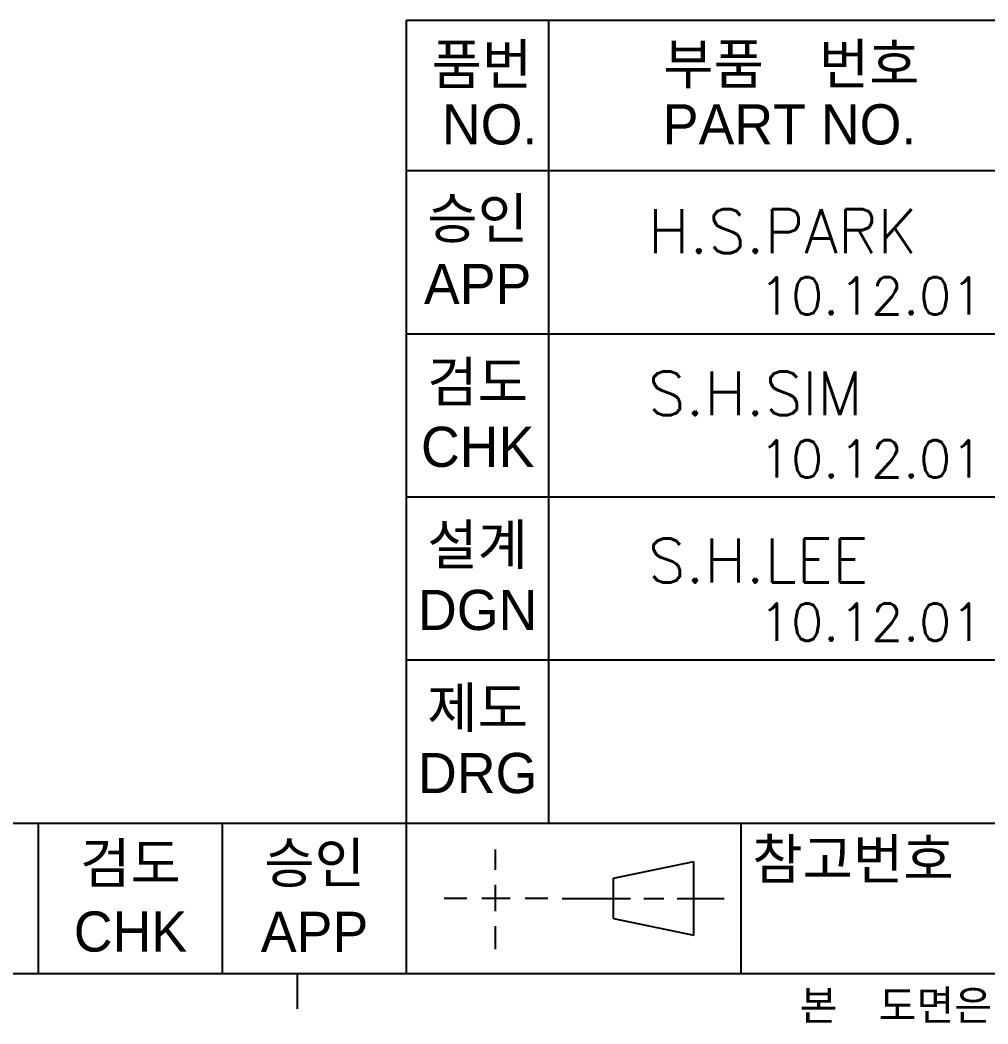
# Model space of a CAD drawing. Header units: millimetres. Extents: x 1599 to 2158, y -510 to -79.
# Drawn here: x 1928.9 to 1986.7, y -500.8 to -440.8 of the extents above; entities that cross this region are included whole.
import ezdxf

# ---------------------------------------------------------------- set-up
doc = ezdxf.new("R2010")
doc.units = ezdxf.units.MM
doc.styles.add('ROMANS', font='txt', dxfattribs={"height": 0.2})
doc.styles.get("Standard").update_dxf_attribs({"font": 'txt.shx', "bigfont": 'whgtxt.shx'})

msp = doc.modelspace()

# ---------------------------------------------------------------- linework, layer by layer
at = {"color": 5, "linetype": 'Continuous'}
for p, q in [((1951.988, -497.798), (1951.988, -440.798)), ((1951.988, -440.798), (2130.488, -440.798)), ((1951.988, -449.798), (2130.488, -449.798)), ((1789.488, -488.798), (1951.988, -488.798)), ((1612.088, -497.798), (2145.488, -497.798))]:
    msp.add_line(p, q, dxfattribs=at)
at = {"color": 6, "linetype": 'Continuous'}
for p, q in [((1960.488, -488.798), (1960.488, -440.798)), ((1951.988, -459.548), (2014.988, -459.548)), ((1951.988, -469.298), (2014.988, -469.298)), ((1951.988, -479.048), (1989.988, -479.048)), ((1929.988, -497.798), (1929.988, -488.798)), ((1940.988, -497.798), (1940.988, -488.798)), ((1951.988, -488.798), (2014.988, -488.798)), ((1971.988, -497.798), (1971.988, -488.798)), ((1957.313, -491.594), (1957.313, -490.38)), ((1964.356, -492.098), (1969.156, -491.098)), ((1969.156, -495.498), (1969.156, -491.098)), ((1957.313, -494.063), (1957.313, -492.494)), ((1964.356, -494.498), (1964.356, -492.098)), ((1954.233, -493.292), (1955.583, -493.292)), ((1956.483, -493.292), (1958.182, -493.292)), ((1959.082, -493.292), (1960.432, -493.292)), ((1961.294, -493.298), (1965.365, -493.298)), ((1966.165, -493.298), (1967.365, -493.298)), ((1968.165, -493.298), (1970.976, -493.298)), ((1957.313, -496.343), (1957.313, -494.963)), ((1964.356, -494.498), (1969.156, -495.498)), ((1945.463, -499.902), (1945.463, -497.798))]:
    msp.add_line(p, q, dxfattribs=at)
for radius in [2.475, 1.35]:
    msp.add_arc((1957.313, -493.292), radius, 0, 0, dxfattribs=at)

# ---------------------------------------------------------------- texts
at = {"color": 7, "linetype": 'Continuous'}
for s, height, p in [('H.S.PARK', 2.625, (1966.417, -454.723)), ('10.12.01', 2.2313, (1973.06, -458.397)), ('S.H.SIM', 2.625, (1966.417, -464.421)), ('10.12.01', 2.2313, (1973.06, -468.147)), ('S.H.LEE', 2.625, (1966.417, -474.421)), ('10.12.01', 2.2313, (1973.06, -477.897))]:
    msp.add_text(s, height=height, dxfattribs=at).set_placement(p)
at = {"color": 4, "char_height": 2.4, "attachment_point": 5, "style": 'ROMANS'}
for s, insert in [('{\\fﾱﾼﾸﾲￃﾼ|b0|i0|c129|p49;품번 }', (1956.488, -443.548)), ('{\\fﾱﾼﾸﾲￃﾼ|b0|i0|c129|p49;부품\u3000번호 }', (1974.988, -443.548)), ('{\\fﾱﾼﾸﾲￃﾼ|b0|i0|c129|p49;NO. }', (1956.955, -447.048)), ('{\\fﾱﾼﾸﾲￃﾼ|b0|i0|c129|p49; PART NO. }', (1974.432, -447.048)), ('{\\fﾱﾼﾸﾲￃﾼ|b0|i0|c129|p49;승인 }', (1956.238, -452.773)), ('{\\fﾱﾼﾸﾲￃﾼ|b0|i0|c129|p49;APP }', (1956.238, -456.573)), ('{\\fﾱﾼﾸﾲￃﾼ|b0|i0|c129|p49;검도 }', (1956.238, -462.523)), ('{\\fﾱﾼﾸﾲￃﾼ|b0|i0|c129|p49;CHK }', (1956.238, -466.323)), ('{\\fﾱﾼﾸﾲￃﾼ|b0|i0|c129|p49;설계 }', (1956.238, -472.273)), ('{\\fﾱﾼﾸﾲￃﾼ|b0|i0|c129|p49;DGN }', (1956.238, -476.073)), ('{\\fﾱﾼﾸﾲￃﾼ|b0|i0|c129|p49;제도 }', (1956.238, -482.023)), ('{\\fﾱﾼﾸﾲￃﾼ|b0|i0|c129|p49;DRG }', (1956.238, -485.823)), ('{\\fﾱﾼﾸﾲￃﾼ|b0|i0|c129|p49;참고번호\u3000ＲＥＦ．\u3000ＮＯ． }', (1993.4, -491.061)), ('{\\fﾱﾼﾸﾲￃﾼ|b0|i0|c129|p49;검도 }', (1935.488, -491.298)), ('{\\fﾱﾼﾸﾲￃﾼ|b0|i0|c129|p49;승인 }', (1946.488, -491.298)), ('{\\fﾱﾼﾸﾲￃﾼ|b0|i0|c129|p49;CHK }', (1935.488, -495.298)), ('{\\fﾱﾼﾸﾲￃﾼ|b0|i0|c129|p49;APP }', (1946.488, -495.298))]:
    msp.add_mtext(s, dxfattribs=dict(at, insert=insert))
at = {"color": 6, "insert": (1975.488, -499.798), "char_height": 1.8, "attachment_point": 4, "style": 'ROMANS'}
msp.add_mtext('{\\fﾱﾼﾸﾲￃﾼ|b0|i0|c129|p49;본\u3000도면은\u3000당사\u3000재산으로서\u3000허가없이\u3000무단복사／배포\u3000금지함． }', dxfattribs=at)

doc.saveas('drawing.dxf')
